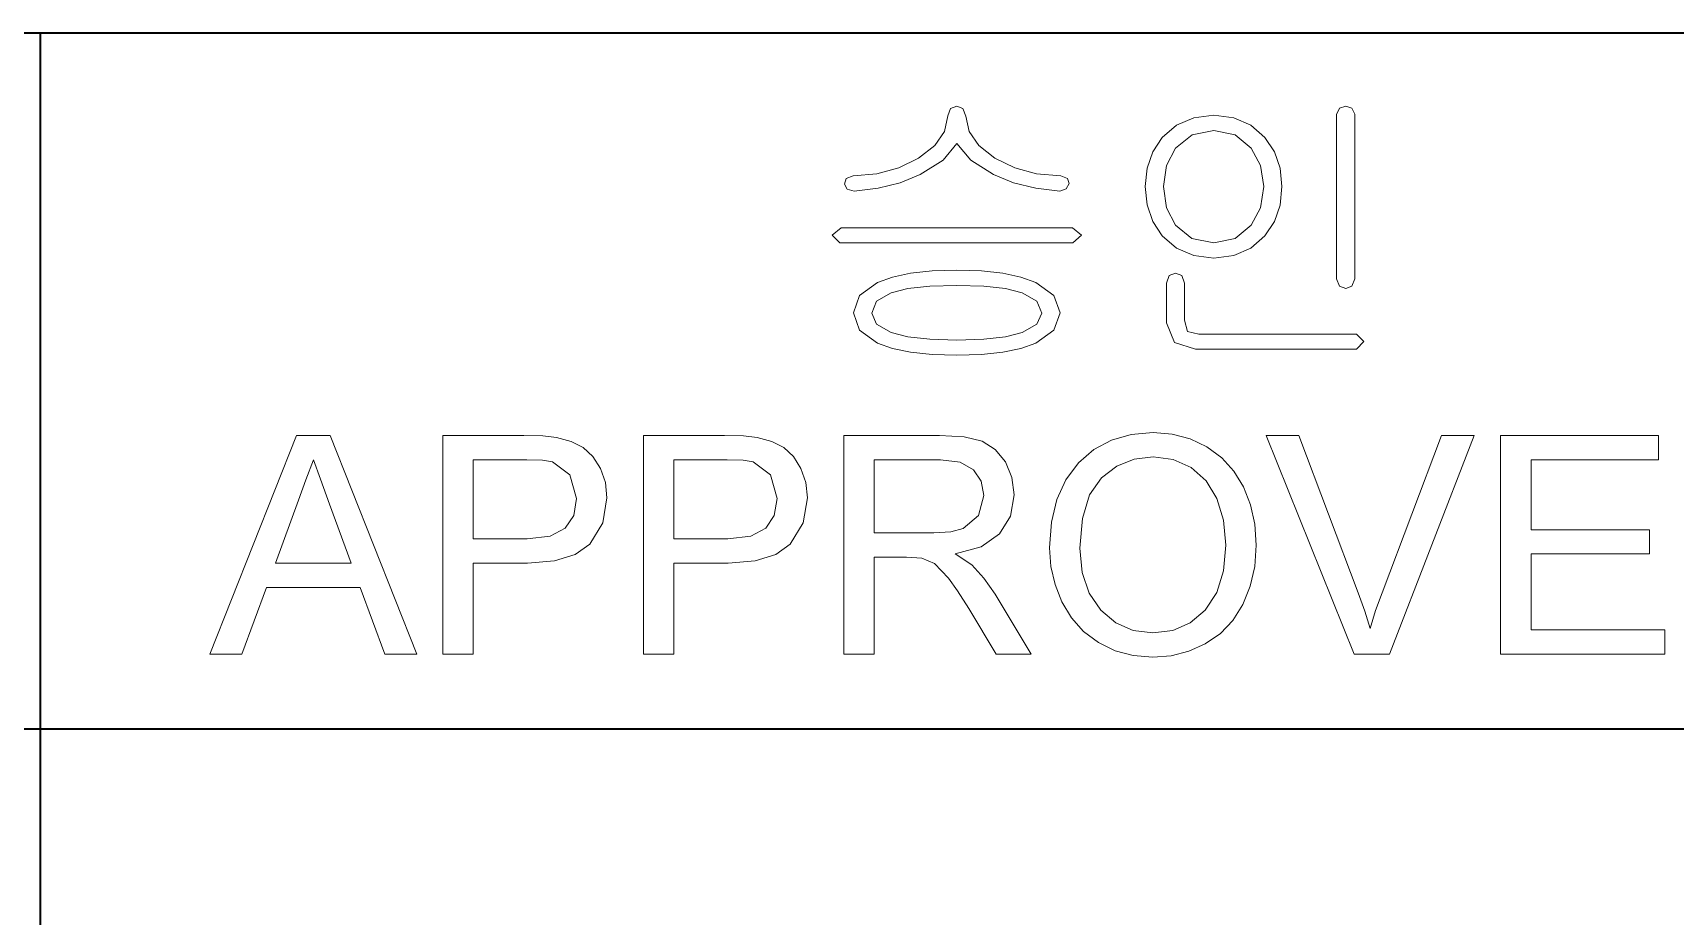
# Model space of a CAD drawing. Extents: x 23 to 417, y 3 to 294.
# Drawn here: x 315.69 to 332.2, y 29.35 to 38.24 of the extents above; entities that cross this region are included whole.
import ezdxf

# ---------------------------------------------------------------- set-up
doc = ezdxf.new("R2010")
doc.units = 0

msp = doc.modelspace()

# ---------------------------------------------------------------- linework, layer by layer
at = {"color": 7, "lineweight": 35}
for p, q in [((250.762, 38.237), (337.763, 38.237)), ((315.763, 10.238), (315.763, 38.237)), ((250.762, 31.237), (337.763, 31.237))]:
    msp.add_line(p, q, dxfattribs=at)
at = {"color": 7, "lineweight": 13}
for points in [[(324.887, 37.404), (324.854, 37.246), (324.756, 37.104), (324.593, 36.976), (324.394, 36.88), (324.175, 36.82), (323.936, 36.798), (323.866, 36.773), (323.848, 36.717), (323.875, 36.667), (323.946, 36.645), (324.187, 36.674), (324.409, 36.73), (324.611, 36.812), (324.842, 36.958), (324.979, 37.126), (325.118, 36.956), (325.346, 36.812), (325.549, 36.73), (325.772, 36.674), (326.015, 36.645), (326.079, 36.669), (326.109, 36.721), (326.091, 36.773), (326.024, 36.798), (325.781, 36.821), (325.561, 36.881), (325.361, 36.976), (325.2, 37.103), (325.103, 37.244), (325.07, 37.401), (325.039, 37.476), (324.979, 37.5), (324.915, 37.476)], [(328.981, 35.763), (328.981, 37.419), (328.951, 37.479), (328.89, 37.5), (328.826, 37.479), (328.798, 37.416), (328.798, 35.763), (328.826, 35.691), (328.89, 35.667), (328.951, 35.691)], [(327.565, 37.409), (327.361, 37.384), (327.188, 37.309), (327.044, 37.184), (326.949, 37.04), (326.892, 36.876), (326.873, 36.691), (326.892, 36.507), (326.949, 36.342), (327.044, 36.197), (327.188, 36.072), (327.361, 35.998), (327.565, 35.973), (327.765, 35.998), (327.935, 36.072), (328.077, 36.197), (328.172, 36.341), (328.229, 36.506), (328.248, 36.691), (328.229, 36.876), (328.172, 37.04), (328.077, 37.184), (327.935, 37.309), (327.765, 37.384)], [(327.562, 37.256), (327.777, 37.212), (327.94, 37.079), (328.033, 36.905), (328.065, 36.691), (328.033, 36.477), (327.94, 36.302), (327.777, 36.17), (327.562, 36.125), (327.343, 36.17), (327.178, 36.302), (327.087, 36.477), (327.056, 36.691), (327.087, 36.905), (327.178, 37.079), (327.344, 37.212)], [(326.142, 36.278), (323.815, 36.278), (323.726, 36.203), (323.801, 36.125), (326.147, 36.125), (326.231, 36.203)], [(324.979, 35.85), (324.73, 35.843), (324.514, 35.82), (324.331, 35.781), (324.181, 35.728), (324, 35.596), (323.94, 35.421), (324, 35.249), (324.181, 35.118), (324.331, 35.064), (324.514, 35.026), (324.73, 35.003), (324.979, 34.995), (325.226, 35.003), (325.441, 35.026), (325.623, 35.064), (325.773, 35.118), (325.956, 35.249), (326.017, 35.421), (325.956, 35.597), (325.773, 35.728), (325.624, 35.781), (325.442, 35.82), (325.227, 35.843)], [(324.979, 35.698), (325.249, 35.689), (325.468, 35.665), (325.637, 35.623), (325.785, 35.538), (325.834, 35.42), (325.785, 35.307), (325.637, 35.225), (325.468, 35.182), (325.249, 35.156), (324.979, 35.148), (324.706, 35.156), (324.486, 35.182), (324.317, 35.225), (324.171, 35.307), (324.123, 35.42), (324.171, 35.538), (324.317, 35.623), (324.486, 35.665), (324.706, 35.689)], [(327.27, 35.721), (327.24, 35.796), (327.179, 35.82), (327.115, 35.796), (327.087, 35.721), (327.087, 35.322), (327.169, 35.122), (327.379, 35.056), (328.999, 35.056), (329.073, 35.134), (328.999, 35.209), (327.414, 35.209), (327.3, 35.235), (327.27, 35.347)], [(325.912, 33.06), (325.93, 33.317), (325.984, 33.545), (326.075, 33.743), (326.202, 33.912), (326.358, 34.046), (326.535, 34.142), (326.733, 34.2), (326.952, 34.219), (327.146, 34.203), (327.327, 34.155), (327.494, 34.075), (327.643, 33.965), (327.765, 33.831), (327.863, 33.671), (327.933, 33.491), (327.975, 33.296), (327.989, 33.085), (327.975, 32.871), (327.93, 32.673), (327.856, 32.49), (327.755, 32.329), (327.629, 32.197), (327.478, 32.093), (327.311, 32.018), (327.135, 31.973), (326.95, 31.958), (326.753, 31.975), (326.57, 32.024), (326.402, 32.107), (326.254, 32.218), (326.132, 32.354), (326.036, 32.514), (325.967, 32.689), (325.925, 32.871)], [(317.465, 31.989), (318.338, 34.189), (318.675, 34.189), (319.548, 31.989), (319.225, 31.989), (318.978, 32.661), (318.035, 32.661), (317.789, 31.989)], [(319.81, 31.989), (319.81, 34.189), (320.625, 34.189), (320.815, 34.184), (320.954, 34.168), (321.101, 34.129), (321.221, 34.067), (321.318, 33.978), (321.394, 33.858), (321.444, 33.717), (321.46, 33.563), (321.417, 33.309), (321.287, 33.096), (321.141, 32.99), (320.932, 32.927), (320.662, 32.905), (320.116, 32.905), (320.116, 31.989)], [(321.827, 31.989), (321.827, 34.189), (322.642, 34.189), (322.832, 34.184), (322.971, 34.168), (323.117, 34.129), (323.238, 34.067), (323.335, 33.978), (323.411, 33.858), (323.46, 33.717), (323.477, 33.563), (323.433, 33.309), (323.304, 33.096), (323.157, 32.99), (322.949, 32.927), (322.679, 32.905), (322.132, 32.905), (322.132, 31.989)], [(323.843, 31.989), (323.843, 34.189), (324.804, 34.189), (325.052, 34.174), (325.233, 34.13), (325.364, 34.048), (325.467, 33.922), (325.533, 33.765), (325.554, 33.592), (325.518, 33.378), (325.409, 33.2), (325.225, 33.069), (324.961, 32.997), (325.13, 32.887), (325.25, 32.755), (325.363, 32.592), (325.728, 31.989), (325.376, 31.989), (325.098, 32.45), (324.986, 32.626), (324.896, 32.755), (324.755, 32.901), (324.627, 32.956), (324.472, 32.966), (324.149, 32.966), (324.149, 31.989)], [(328.974, 31.989), (328.089, 34.189), (328.417, 34.189), (329.014, 32.605), (329.081, 32.421), (329.135, 32.248), (329.191, 32.427), (329.255, 32.605), (329.853, 34.189), (330.181, 34.189), (329.329, 31.989)], [(330.448, 31.989), (330.448, 34.189), (332.037, 34.189), (332.037, 33.944), (330.754, 33.944), (330.754, 33.241), (331.945, 33.241), (331.945, 32.997), (330.754, 32.997), (330.754, 32.233), (332.098, 32.233), (332.098, 31.989)], [(318.125, 32.905), (318.888, 32.905), (318.67, 33.499), (318.578, 33.749), (318.507, 33.944), (318.432, 33.742), (318.357, 33.537)], [(320.116, 33.15), (320.659, 33.15), (320.889, 33.176), (321.041, 33.256), (321.126, 33.384), (321.154, 33.555), (321.088, 33.793), (320.912, 33.925), (320.812, 33.939), (320.653, 33.944), (320.116, 33.944)], [(322.132, 33.15), (322.676, 33.15), (322.906, 33.176), (323.058, 33.256), (323.143, 33.384), (323.171, 33.555), (323.104, 33.793), (322.929, 33.925), (322.829, 33.939), (322.67, 33.944), (322.132, 33.944)], [(324.149, 33.211), (324.748, 33.211), (324.917, 33.221), (325.041, 33.252), (325.196, 33.385), (325.249, 33.584), (325.223, 33.728), (325.145, 33.843), (325.011, 33.919), (324.816, 33.944), (324.149, 33.944)], [(326.217, 33.056), (326.24, 32.81), (326.31, 32.602), (326.426, 32.431), (326.577, 32.304), (326.751, 32.228), (326.949, 32.203), (327.15, 32.228), (327.326, 32.305), (327.477, 32.433), (327.592, 32.608), (327.661, 32.826), (327.684, 33.087), (327.662, 33.338), (327.595, 33.555), (327.486, 33.732), (327.336, 33.865), (327.155, 33.947), (326.953, 33.975), (326.762, 33.951), (326.589, 33.881), (326.435, 33.763), (326.314, 33.59), (326.241, 33.355)]]:
    msp.add_lwpolyline(points, close=True, dxfattribs=at)

doc.saveas('drawing.dxf')
